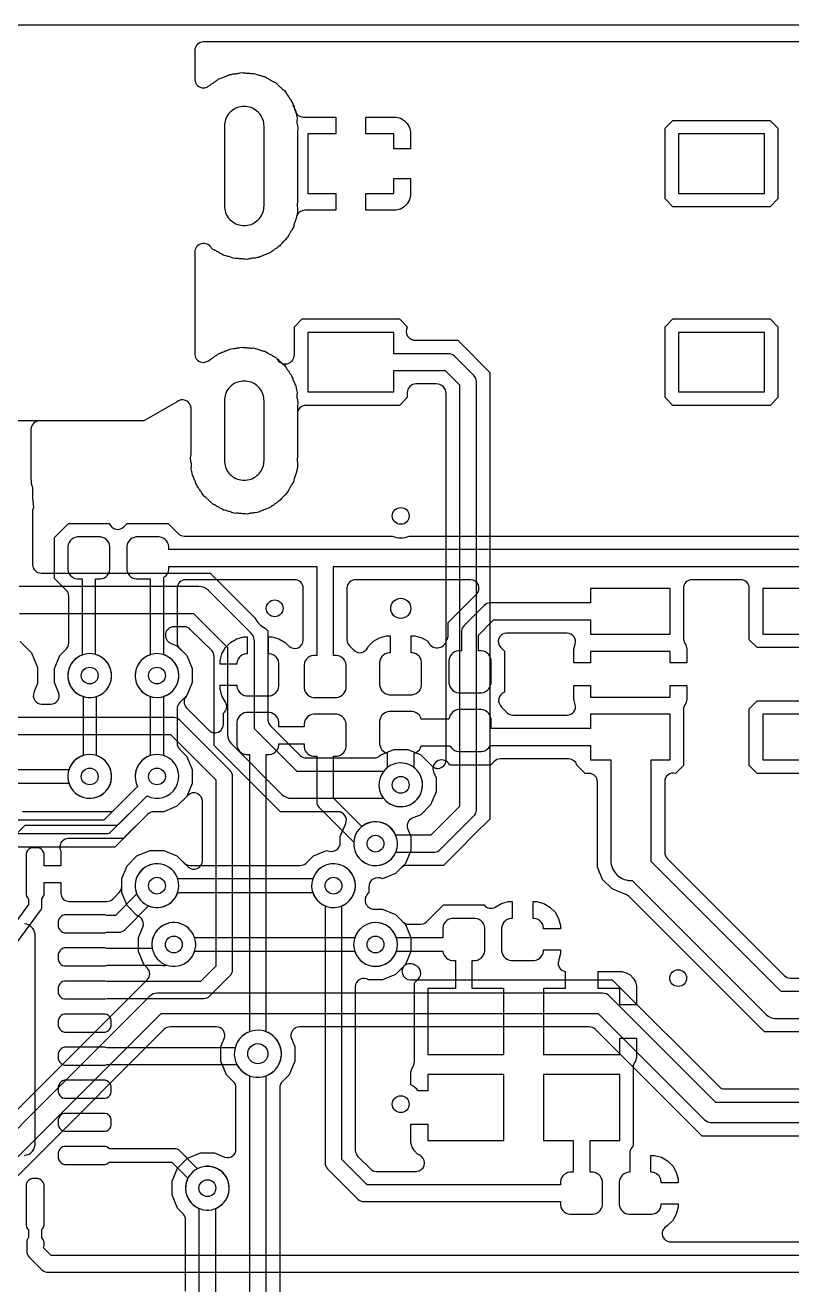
# Model space of a CAD drawing. Header units: millimetres. Extents: x -12.6 to 79.4, y -27 to 65.1.
# Drawn here: x 35.93 to 47.51, y 46.04 to 65.07 of the extents above; entities that cross this region are included whole.
import ezdxf

# ---------------------------------------------------------------- set-up
doc = ezdxf.new("R2010")
doc.units = ezdxf.units.MM

msp = doc.modelspace()

# ---------------------------------------------------------------- linework, layer by layer
at = {"layer": '16_copper'}
for points in [[(48.971, 64.821), (38.621, 64.821, 0.414214), (38.494, 64.694), (38.494, 64.254, 0.423846), (38.625, 64.128), (38.632, 64.128, 0.101797), (38.689, 64.147), (38.725, 64.17), (38.747, 64.187, 0.093758), (38.793, 64.219), (38.797, 64.221, 0.037097), (38.818, 64.232), (38.824, 64.238, 0.045899), (38.849, 64.259), (38.877, 64.269), (38.902, 64.281, 0.093777), (38.954, 64.301), (38.958, 64.303, 0.037109), (38.981, 64.309), (38.988, 64.313, 0.045873), (39.017, 64.328), (39.046, 64.332), (39.074, 64.338, 0.093759), (39.129, 64.346), (39.134, 64.346, 0.037092), (39.157, 64.348), (39.165, 64.35, 0.045862), (39.197, 64.358), (39.226, 64.355), (39.254, 64.355, 0.093741), (39.309, 64.351), (39.314, 64.35, 0.037088), (39.337, 64.346), (39.345, 64.346, 0.045898), (39.378, 64.347), (39.406, 64.338), (39.433, 64.332, 0.09374), (39.486, 64.315), (39.491, 64.313, 0.037083), (39.512, 64.304), (39.52, 64.303, 0.045892), (39.553, 64.297), (39.578, 64.281), (39.603, 64.269, 0.093735), (39.651, 64.241), (39.655, 64.238, 0.037084), (39.674, 64.225), (39.682, 64.222, 0.045877), (39.712, 64.208), (39.733, 64.188), (39.755, 64.17, 0.093758), (39.795, 64.132), (39.799, 64.128, 0.037088), (39.814, 64.111), (39.821, 64.106, 0.045904), (39.847, 64.087), (39.863, 64.062), (39.88, 64.04, 0.093763), (39.912, 63.994), (39.914, 63.99, 0.037097), (39.925, 63.969), (39.931, 63.963, 0.045911), (39.952, 63.938), (39.962, 63.91), (39.974, 63.885, 0.09377), (39.994, 63.833), (39.996, 63.829, 0.037109), (40.002, 63.806), (40.006, 63.799, 0.045873), (40.021, 63.77), (40.025, 63.741), (40.031, 63.713, 0.067958), (40.041, 63.674), (40.042, 63.662, 0.168048), (40.044, 63.568), (40.051, 63.504, 0.092232), (40.043, 63.458), (40.043, 62.436, 0.056554), (40.048, 62.404), (40.048, 62.401, 0.159101), (40.043, 62.312), (40.043, 62.241, 0.048954), (40.041, 62.209), (40.031, 62.181), (40.025, 62.154, 0.093756), (40.008, 62.101), (40.006, 62.096, 0.037114), (39.997, 62.075), (39.996, 62.067, 0.045899), (39.99, 62.034), (39.974, 62.009), (39.962, 61.984, 0.093735), (39.934, 61.936), (39.931, 61.932, 0.037084), (39.918, 61.913), (39.915, 61.905, 0.045877), (39.901, 61.875), (39.881, 61.854), (39.863, 61.832, 0.093758), (39.825, 61.792), (39.821, 61.788, 0.037088), (39.804, 61.773), (39.799, 61.766, 0.045904), (39.78, 61.74), (39.755, 61.724), (39.733, 61.707, 0.093763), (39.687, 61.675), (39.683, 61.673, 0.037097), (39.662, 61.662), (39.656, 61.656, 0.045899), (39.631, 61.635), (39.603, 61.625), (39.578, 61.613, 0.093777), (39.526, 61.593), (39.522, 61.591, 0.037109), (39.499, 61.585), (39.492, 61.581, 0.045873), (39.463, 61.566), (39.434, 61.562), (39.406, 61.556, 0.093759), (39.351, 61.548), (39.346, 61.548, 0.037092), (39.323, 61.546), (39.315, 61.544, 0.045862), (39.283, 61.536), (39.254, 61.539), (39.226, 61.539, 0.093743), (39.171, 61.543), (39.166, 61.544, 0.037088), (39.143, 61.548), (39.135, 61.548, 0.045898), (39.102, 61.547), (39.074, 61.556), (39.047, 61.562, 0.093728), (38.994, 61.579), (38.989, 61.581, 0.037085), (38.968, 61.59), (38.96, 61.591, 0.045882), (38.927, 61.597), (38.902, 61.613), (38.877, 61.625, 0.093735), (38.829, 61.653), (38.825, 61.656, 0.037084), (38.806, 61.669), (38.798, 61.672, 0.045877), (38.768, 61.686), (38.747, 61.706, 0.782146), (38.494, 61.64), (38.494, 60.104, 0.423846), (38.625, 59.978), (38.632, 59.978, 0.101797), (38.689, 59.997), (38.725, 60.02), (38.747, 60.037, 0.093758), (38.793, 60.069), (38.797, 60.071, 0.037097), (38.818, 60.082), (38.824, 60.088, 0.045899), (38.849, 60.109), (38.877, 60.119), (38.902, 60.131, 0.093777), (38.954, 60.151), (38.958, 60.153, 0.037109), (38.981, 60.159), (38.988, 60.163, 0.045873), (39.017, 60.178), (39.046, 60.182), (39.074, 60.188, 0.093759), (39.129, 60.196), (39.134, 60.196, 0.037092), (39.157, 60.198), (39.165, 60.2, 0.045862), (39.197, 60.208), (39.226, 60.205), (39.254, 60.205, 0.093741), (39.309, 60.201), (39.314, 60.2, 0.037088), (39.337, 60.196), (39.345, 60.196, 0.045898), (39.378, 60.197), (39.406, 60.188), (39.433, 60.182, 0.09374), (39.486, 60.165), (39.491, 60.163, 0.037083), (39.512, 60.154), (39.52, 60.153, 0.045892), (39.553, 60.147), (39.578, 60.131), (39.603, 60.119, 0.093735), (39.651, 60.091), (39.655, 60.088, 0.037084), (39.674, 60.075), (39.682, 60.072, 0.045877), (39.712, 60.058), (39.733, 60.038), (39.755, 60.02, 0.093758), (39.795, 59.982), (39.799, 59.978, 0.037088), (39.814, 59.961), (39.821, 59.956, 0.045903), (39.847, 59.937), (39.863, 59.912), (39.88, 59.89, 0.093757), (39.912, 59.844), (39.914, 59.84, 0.037097), (39.925, 59.819), (39.931, 59.813, 0.045911), (39.952, 59.788), (39.962, 59.76), (39.974, 59.735, 0.09377), (39.994, 59.683), (39.996, 59.679, 0.037109), (40.002, 59.656), (40.006, 59.649, 0.045873), (40.021, 59.62), (40.025, 59.591), (40.031, 59.563, 0.067958), (40.041, 59.524), (40.042, 59.512, 0.167994), (40.044, 59.418), (40.051, 59.354, 0.092219), (40.043, 59.308), (40.043, 58.586, 0.056554), (40.048, 58.554), (40.048, 58.551, 0.159101), (40.043, 58.462), (40.043, 58.391, 0.048975), (40.041, 58.359), (40.031, 58.331), (40.025, 58.304, 0.093728), (40.008, 58.251), (40.007, 58.249, 0.041995), (39.997, 58.225), (39.996, 58.217, 0.045882), (39.99, 58.184), (39.974, 58.159), (39.962, 58.134, 0.093735), (39.934, 58.086), (39.931, 58.082, 0.037084), (39.918, 58.063), (39.915, 58.055, 0.045877), (39.901, 58.025), (39.881, 58.004), (39.863, 57.982, 0.093758), (39.825, 57.942), (39.821, 57.938, 0.037088), (39.804, 57.923), (39.799, 57.916, 0.045904), (39.78, 57.89), (39.755, 57.874), (39.733, 57.857, 0.093763), (39.687, 57.825), (39.683, 57.823, 0.037097), (39.662, 57.812), (39.656, 57.806, 0.045899), (39.631, 57.785), (39.603, 57.775), (39.578, 57.763, 0.093777), (39.526, 57.743), (39.522, 57.741, 0.037109), (39.499, 57.735), (39.492, 57.731, 0.045873), (39.463, 57.716), (39.434, 57.712), (39.406, 57.706, 0.093759), (39.351, 57.698), (39.346, 57.698, 0.037092), (39.323, 57.696), (39.315, 57.694, 0.045862), (39.283, 57.686), (39.254, 57.689), (39.226, 57.689, 0.093743), (39.171, 57.693), (39.166, 57.694, 0.037088), (39.143, 57.698), (39.135, 57.698, 0.045898), (39.102, 57.697), (39.074, 57.706), (39.047, 57.712, 0.093728), (38.994, 57.729), (38.989, 57.731, 0.037085), (38.968, 57.74), (38.96, 57.741, 0.045882), (38.927, 57.747), (38.902, 57.763), (38.877, 57.775, 0.093735), (38.829, 57.803), (38.825, 57.806, 0.037084), (38.806, 57.819), (38.798, 57.822, 0.045877), (38.768, 57.836), (38.747, 57.856), (38.725, 57.874, 0.093758), (38.685, 57.912), (38.681, 57.916, 0.037088), (38.666, 57.933), (38.659, 57.938, 0.045904), (38.633, 57.957), (38.617, 57.982), (38.6, 58.004, 0.093763), (38.568, 58.05), (38.566, 58.054, 0.037097), (38.555, 58.075), (38.549, 58.081, 0.045899), (38.528, 58.106), (38.518, 58.134), (38.506, 58.159, 0.093777), (38.486, 58.211), (38.484, 58.215, 0.048573), (38.475, 58.244), (38.473, 58.247, 0.042827), (38.459, 58.274), (38.455, 58.303), (38.449, 58.331, 0.067958), (38.439, 58.37), (38.438, 58.382, 0.168009), (38.436, 58.476), (38.429, 58.54, 0.092232), (38.437, 58.586), (38.437, 59.292, 0.623285), (38.218, 59.379), (37.722, 59.093), (30.858, 59.093)], [(35.855, 55.762), (36.026, 55.59), (36.119, 55.366), (36.119, 55.124), (36.063, 54.989, 0.534518), (36.18, 54.813), (36.318, 54.813, 0.534518), (36.435, 54.989), (36.373, 55.139), (36.373, 55.351), (36.454, 55.547), (36.552, 55.645, 0.198912), (36.589, 55.734), (36.589, 56.446, 0.198912), (36.552, 56.536), (36.373, 56.714), (36.373, 57.332), (36.585, 57.544), (37.202, 57.544, 0.5608), (37.428, 57.498), (37.474, 57.544), (38.091, 57.544), (38.244, 57.39, 0.198912), (38.334, 57.353), (41.478, 57.353, 0.199989), (41.732, 57.353), (50.759, 57.353)], [(50.622, 57.15), (38.1, 57.15), (38.1, 57.197), (38.094, 57.228), (38.082, 57.257), (38.065, 57.283), (38.042, 57.305), (38.016, 57.322), (37.988, 57.334), (37.957, 57.341), (37.608, 57.341), (37.577, 57.334), (37.549, 57.322), (37.523, 57.305), (37.5, 57.283), (37.483, 57.257), (37.471, 57.228), (37.465, 57.197), (37.465, 56.849), (37.471, 56.818), (37.483, 56.789), (37.5, 56.763), (37.523, 56.741), (37.549, 56.724), (37.577, 56.712), (37.608, 56.706), (37.821, 56.706), (37.821, 55.56, 0.943616), (37.987, 54.92), (38.029, 54.932, 0.722243), (38.024, 55.56), (38.024, 56.728), (38.042, 56.741), (38.065, 56.763), (38.082, 56.789), (38.094, 56.818), (38.1, 56.849), (38.1, 56.896), (40.335, 56.896), (40.335, 55.55), (40.288, 55.55), (40.257, 55.544), (40.228, 55.532), (40.202, 55.514), (40.18, 55.492), (40.163, 55.466), (40.151, 55.437), (40.145, 55.407), (40.145, 55.058), (40.151, 55.027), (40.163, 54.998), (40.18, 54.972), (40.202, 54.95), (40.228, 54.933), (40.257, 54.921), (40.288, 54.915), (40.637, 54.915), (40.667, 54.921), (40.696, 54.933), (40.722, 54.95), (40.744, 54.972), (40.762, 54.998), (40.774, 55.027), (40.78, 55.058), (40.78, 55.407), (40.774, 55.437), (40.762, 55.466), (40.744, 55.492), (40.722, 55.514), (40.696, 55.532), (40.667, 55.544), (40.637, 55.55), (40.589, 55.55), (40.589, 56.896), (50.57, 56.896)], [(48.38, 55.667), (46.99, 55.667), (46.871, 55.786), (46.871, 56.566, 0.414214), (46.744, 56.693), (46.004, 56.693, 0.414214), (45.877, 56.566), (45.877, 55.801, 0.033478), (45.879, 55.784), (45.88, 55.773, 0.124039), (45.911, 55.709), (45.928, 55.644), (45.928, 55.438), (45.674, 55.438), (45.674, 55.611), (44.474, 55.611), (44.474, 55.438), (44.22, 55.438), (44.22, 55.644), (44.24, 55.72, 0.508418), (44.119, 55.885), (43.205, 55.885, 0.668185), (43.116, 55.669), (43.173, 55.612), (43.173, 54.994, 0.5608), (43.127, 54.769), (43.197, 54.698, 0.234805), (43.3, 54.646), (44.119, 54.646, 0.496848), (44.241, 54.808), (44.22, 54.887), (44.22, 55.093), (44.474, 55.093), (44.474, 54.921), (45.674, 54.921), (45.674, 55.093), (45.928, 55.093), (45.928, 54.887), (45.911, 54.823, 0.196852), (45.877, 54.731), (45.877, 53.886), (45.758, 53.767, 0.502164), (45.593, 53.64), (45.593, 52.57, 0.198912), (45.63, 52.481), (47.4, 50.711, 0.198912), (47.49, 50.673), (61.101, 50.673, 0.698888)], [(48.358, 53.767), (46.99, 53.767), (46.871, 53.886), (46.871, 54.745), (46.99, 54.864), (48.408, 54.864, 0.49315)], [(63.098, 50.47), (47.353, 50.47), (45.389, 52.435), (45.39, 52.451), (45.39, 53.971), (45.674, 53.971), (45.674, 54.661), (44.474, 54.661), (44.474, 54.443), (42.969, 54.443), (42.969, 54.588), (42.963, 54.619), (42.951, 54.648), (42.934, 54.674), (42.912, 54.696), (42.886, 54.713), (42.857, 54.725), (42.826, 54.731), (42.478, 54.731), (42.447, 54.725), (42.418, 54.713), (42.392, 54.696), (42.37, 54.674), (42.352, 54.648), (42.341, 54.619), (42.334, 54.588), (42.334, 54.588), (41.915, 54.588), (41.915, 54.59), (41.903, 54.619), (41.886, 54.645), (41.863, 54.667), (41.837, 54.684), (41.809, 54.696), (41.778, 54.702), (41.429, 54.702), (41.398, 54.696), (41.37, 54.684), (41.344, 54.667), (41.321, 54.645), (41.304, 54.619), (41.292, 54.59), (41.286, 54.559), (41.286, 54.21), (41.292, 54.18), (41.304, 54.151), (41.321, 54.125), (41.344, 54.103), (41.37, 54.085), (41.398, 54.073), (41.4, 54.073), (41.4, 53.853, 0.960621), (41.789, 53.319), (41.823, 53.345, 0.472411), (41.807, 53.856), (41.807, 54.073), (41.809, 54.073), (41.837, 54.085), (41.863, 54.103), (41.886, 54.125), (41.903, 54.151), (41.915, 54.18), (41.915, 54.182), (42.352, 54.182), (42.352, 54.18), (42.37, 54.154), (42.392, 54.132), (42.418, 54.114), (42.447, 54.102), (42.478, 54.096), (42.826, 54.096), (42.857, 54.102), (42.886, 54.114), (42.912, 54.132), (42.934, 54.154), (42.951, 54.18), (42.955, 54.189), (44.474, 54.189), (44.474, 53.971), (44.78, 53.971), (44.78, 52.451, 0.430003), (45.101, 52.147), (47.125, 50.123, 0.198912), (47.269, 50.064), (63.098, 50.064)], [(30.048, 54.356), (38.124, 54.356), (38.811, 53.668), (38.811, 50.853), (38.579, 50.62), (37.166, 50.62), (37.165, 50.621), (37.137, 50.628), (36.525, 50.628), (36.497, 50.621), (36.473, 50.606), (36.453, 50.586), (36.438, 50.562), (36.431, 50.534), (36.431, 50.452), (36.438, 50.424), (36.453, 50.4), (36.473, 50.38), (36.497, 50.365), (36.525, 50.358), (37.137, 50.358), (37.165, 50.365), (37.166, 50.366), (38.631, 50.366, 0.198912), (38.721, 50.403), (39.028, 50.71, 0.198912), (39.065, 50.8), (39.065, 53.721, 0.198912), (39.028, 53.811), (38.266, 54.573, 0.198912), (38.176, 54.61), (29.061, 54.61)], [(35.551, 53.619), (36.592, 53.619, 0.943616), (37.231, 53.786), (37.22, 53.827, 0.722243), (36.592, 53.823), (35.509, 53.823, 0.198912)], [(35.683, 52.735), (35.932, 52.984), (37.287, 52.984, 0.198912), (37.359, 53.014), (37.772, 53.427, 0.94362), (38.106, 53.996), (38.069, 54.018, 0.722243), (37.628, 53.57), (37.245, 53.188), (35.89, 53.188, 0.198912)], [(53.446, 49.861), (47.101, 49.861), (45.055, 51.906, 0.140385), (44.992, 51.94), (44.797, 52.02), (44.654, 52.163), (44.577, 52.35), (44.577, 53.64, 0.414214), (44.45, 53.767), (44.39, 53.767), (44.266, 53.891, 0.339259), (44.144, 53.985), (43.105, 53.985, 0.198912), (43.016, 53.948), (42.961, 53.893), (42.343, 53.893, 0.986745), (42.102, 53.789), (42.139, 53.7), (42.139, 53.488), (42.057, 53.292), (41.907, 53.142), (41.78, 53.089, 0.414223), (41.711, 52.923), (41.758, 52.811), (41.758, 52.599), (41.676, 52.403), (41.526, 52.253), (41.33, 52.172, 0.5916), (41.123, 52.045), (41.123, 51.964, 0.731247), (41.209, 51.714), (41.33, 51.714), (41.526, 51.633), (41.637, 51.523, 0.198912), (41.726, 51.486), (41.91, 51.486, 0.249311), (42.017, 51.546), (42.249, 51.778), (42.866, 51.778, 0.379162), (43.032, 51.745), (43.129, 51.801), (43.234, 51.829), (43.288, 51.829), (43.288, 51.575), (43.272, 51.575), (43.242, 51.569), (43.213, 51.557), (43.187, 51.539), (43.165, 51.517), (43.147, 51.491), (43.135, 51.462), (43.129, 51.432), (43.129, 51.083), (43.135, 51.052), (43.147, 51.023), (43.165, 50.997), (43.187, 50.975), (43.213, 50.958), (43.242, 50.946), (43.272, 50.94), (43.621, 50.94), (43.652, 50.946), (43.681, 50.958), (43.707, 50.975), (43.729, 50.997), (43.746, 51.023), (43.758, 51.052), (43.764, 51.083), (43.764, 51.098), (44.018, 51.098), (44.018, 51.044), (43.988, 50.931, 0.441295), (44.089, 50.774), (44.089, 50.517), (43.764, 50.517), (43.764, 49.517), (44.914, 49.517), (44.914, 49.767), (45.168, 49.767), (45.168, 49.484), (45.151, 49.419, 0.19686), (45.117, 49.327), (45.117, 48.133), (45.103, 48.119, 0.198921), (45.066, 48.029), (45.066, 47.739), (45.05, 47.739), (45.02, 47.733), (44.991, 47.721), (44.965, 47.704), (44.943, 47.682), (44.925, 47.656), (44.913, 47.627), (44.907, 47.596), (44.907, 47.247), (44.913, 47.217), (44.925, 47.188), (44.943, 47.162), (44.965, 47.14), (44.991, 47.122), (45.02, 47.11), (45.05, 47.104), (45.399, 47.104), (45.43, 47.11), (45.459, 47.122), (45.485, 47.14), (45.507, 47.162), (45.524, 47.188), (45.536, 47.217), (45.542, 47.247), (45.542, 47.263), (45.796, 47.263), (45.796, 47.209), (45.768, 47.104), (45.714, 47.01), (45.637, 46.933, 0.176452), (45.567, 46.864), (45.564, 46.859, 0.475565), (45.66, 46.687), (45.674, 46.686), (45.682, 46.685), (53.64, 46.685)], [(35.65, 50.993), (36.163, 51.693, 0.159534), (36.183, 51.753), (36.183, 51.873), (36.194, 51.885), (36.209, 51.909), (36.216, 51.937), (36.216, 52.116), (36.47, 52.116), (36.47, 51.958, 0.414214), (36.597, 51.831), (37.164, 51.831, 0.198912), (37.254, 51.868), (37.352, 51.966, 0.198912), (37.389, 52.056), (37.389, 52.176), (37.47, 52.372), (37.62, 52.522), (37.816, 52.603), (38.028, 52.603), (38.224, 52.522), (38.391, 52.355, 0.668179), (38.608, 52.445), (38.608, 53.346, 0.668179), (38.391, 53.436), (38.224, 53.269), (38.028, 53.188), (37.872, 53.188, 0.198912), (37.783, 53.15), (37.413, 52.781), (36.582, 52.781, 0.41254), (36.455, 52.655), (36.455, 52.653, 0.124567), (36.47, 52.583), (36.47, 52.37), (36.216, 52.37), (36.216, 52.549), (36.209, 52.577), (36.194, 52.601), (36.174, 52.621), (36.15, 52.636), (36.122, 52.643), (36.04, 52.643), (36.012, 52.636), (35.988, 52.621), (35.968, 52.601), (35.953, 52.577), (35.946, 52.549), (35.946, 51.937), (35.953, 51.909), (35.968, 51.885), (35.979, 51.873), (35.979, 51.786), (35.486, 51.114, 0.514391)], [(66.497, 46.482), (36.324, 46.482), (36.208, 46.598, 0.301144), (36.183, 46.748), (36.183, 46.873), (36.194, 46.885), (36.209, 46.909), (36.216, 46.937), (36.216, 47.549), (36.209, 47.577), (36.194, 47.601), (36.174, 47.621), (36.15, 47.636), (36.122, 47.643), (36.04, 47.643), (36.012, 47.636), (35.988, 47.621), (35.968, 47.601), (35.953, 47.577), (35.946, 47.549), (35.946, 46.937), (35.953, 46.909), (35.968, 46.885), (35.979, 46.873), (35.979, 46.747), (35.968, 46.731, 0.120111), (35.954, 46.672), (35.954, 46.545, 0.198912), (35.991, 46.455), (36.181, 46.265, 0.198912), (36.271, 46.228), (66.481, 46.228)]]:
    msp.add_lwpolyline(points, format="xyb", dxfattribs=at)
for points in [[(36.971, 54.92, 0.789275), (36.995, 55.563), (36.995, 56.706), (37.068, 56.706), (37.099, 56.712), (37.127, 56.724), (37.153, 56.741), (37.176, 56.763), (37.193, 56.789), (37.205, 56.818), (37.211, 56.849), (37.211, 57.197), (37.205, 57.228), (37.193, 57.257), (37.176, 57.283), (37.153, 57.305), (37.127, 57.322), (37.099, 57.334), (37.068, 57.341), (36.719, 57.341), (36.688, 57.334), (36.66, 57.322), (36.634, 57.305), (36.611, 57.283), (36.594, 57.257), (36.582, 57.228), (36.576, 57.197), (36.576, 56.849), (36.582, 56.818), (36.594, 56.789), (36.611, 56.763), (36.634, 56.741), (36.66, 56.724), (36.688, 56.712), (36.719, 56.706), (36.792, 56.706), (36.792, 55.555), (36.76, 55.542), (36.722, 55.52), (36.688, 55.494), (36.657, 55.463), (36.631, 55.429), (36.609, 55.391), (36.593, 55.351), (36.582, 55.31), (36.576, 55.267), (36.576, 55.223), (36.582, 55.18), (36.593, 55.139), (36.609, 55.099), (36.631, 55.061), (36.657, 55.027), (36.688, 54.996), (36.722, 54.97), (36.76, 54.948), (36.8, 54.932), (36.842, 54.92), (36.885, 54.915), (36.928, 54.915)], [(38.804, 54.381, 0.401786), (38.925, 54.507), (38.925, 54.677, 0.379143), (38.958, 54.843), (38.903, 54.94), (38.875, 55.045), (38.875, 55.099), (39.129, 55.099), (39.129, 55.083), (39.135, 55.053), (39.147, 55.024), (39.164, 54.998), (39.186, 54.976), (39.212, 54.958), (39.241, 54.946), (39.272, 54.94), (39.621, 54.94), (39.651, 54.946), (39.68, 54.958), (39.706, 54.976), (39.728, 54.998), (39.746, 55.024), (39.758, 55.053), (39.764, 55.083), (39.764, 55.432), (39.758, 55.463), (39.746, 55.492), (39.728, 55.518), (39.706, 55.54), (39.68, 55.557), (39.651, 55.569), (39.621, 55.575), (39.605, 55.575), (39.605, 55.829), (39.659, 55.829), (39.764, 55.801), (39.858, 55.747), (39.913, 55.692, 0.668185), (40.132, 55.784), (40.132, 56.566, 0.414214), (40.005, 56.693), (38.354, 56.693, 0.414214), (38.227, 56.566), (38.227, 55.747, 0.198912), (38.264, 55.657), (38.374, 55.547), (38.456, 55.351), (38.456, 55.139), (38.374, 54.943, 0.433037), (38.369, 54.758), (38.709, 54.417), (38.713, 54.414), (38.716, 54.411), (38.717, 54.411), (38.718, 54.409), (38.725, 54.405), (38.731, 54.4), (38.737, 54.397), (38.742, 54.394), (38.749, 54.391), (38.756, 54.388), (38.762, 54.386), (38.768, 54.384), (38.776, 54.383), (38.783, 54.381), (38.79, 54.381), (38.796, 54.38)], [(41.809, 54.962), (41.837, 54.974), (41.863, 54.992), (41.886, 55.014), (41.903, 55.04), (41.915, 55.069), (41.921, 55.099), (41.921, 55.448), (41.915, 55.479), (41.903, 55.508), (41.886, 55.534), (41.863, 55.556), (41.837, 55.573), (41.809, 55.585), (41.778, 55.591), (41.762, 55.591), (41.762, 55.845), (41.817, 55.845), (41.922, 55.817), (42.016, 55.763, 0.765889), (42.297, 55.78), (42.302, 55.787, 0.141792), (42.322, 55.855), (42.322, 56.047), (42.552, 56.278), (42.75, 56.476, 0.668179), (42.66, 56.693), (40.919, 56.693, 0.414214), (40.792, 56.566), (40.792, 55.784, 0.198908), (40.83, 55.694), (40.896, 55.628, 0.380438), (41.064, 55.618), (41.074, 55.626, 0.124966), (41.114, 55.686), (41.191, 55.763), (41.285, 55.817), (41.39, 55.845), (41.445, 55.845), (41.445, 55.591), (41.429, 55.591), (41.398, 55.585), (41.37, 55.573), (41.344, 55.556), (41.321, 55.534), (41.304, 55.508), (41.292, 55.479), (41.286, 55.448), (41.286, 55.099), (41.292, 55.069), (41.304, 55.04), (41.321, 55.014), (41.344, 54.992), (41.37, 54.974), (41.398, 54.962), (41.429, 54.956), (41.778, 54.956)], [(42.857, 54.991), (42.886, 55.003), (42.912, 55.021), (42.934, 55.043), (42.951, 55.069), (42.963, 55.098), (42.969, 55.128), (42.969, 55.477), (42.963, 55.508), (42.951, 55.537), (42.934, 55.563), (42.912, 55.585), (42.886, 55.602), (42.857, 55.614), (42.826, 55.62), (42.779, 55.62), (42.779, 55.858), (43.009, 56.089), (44.474, 56.089), (44.474, 55.871), (45.674, 55.871), (45.674, 56.561), (44.474, 56.561), (44.474, 56.343), (42.957, 56.343, 0.198912), (42.867, 56.305), (42.562, 56.001, 0.198912), (42.525, 55.911), (42.525, 55.62), (42.478, 55.62), (42.447, 55.614), (42.418, 55.602), (42.392, 55.585), (42.37, 55.563), (42.352, 55.537), (42.341, 55.508), (42.334, 55.477), (42.334, 55.128), (42.341, 55.098), (42.352, 55.069), (42.37, 55.043), (42.392, 55.021), (42.418, 55.003), (42.447, 54.991), (42.478, 54.985), (42.826, 54.985)], [(39.516, 49.18, 0.752417), (39.573, 49.862), (39.573, 54.051), (39.621, 54.051), (39.651, 54.057), (39.68, 54.069), (39.706, 54.087), (39.728, 54.109), (39.746, 54.135), (39.758, 54.164), (39.764, 54.194), (39.764, 54.216), (40.145, 54.216), (40.145, 54.169), (40.151, 54.138), (40.163, 54.109), (40.18, 54.083), (40.202, 54.061), (40.228, 54.044), (40.257, 54.032), (40.288, 54.026), (40.335, 54.026), (40.335, 53.34, 0.198912), (40.372, 53.25), (40.894, 52.728, 0.939067), (41.549, 52.64), (41.554, 52.683, 0.651165), (41.018, 52.963), (40.589, 53.393), (40.589, 54.026), (40.637, 54.026), (40.667, 54.032), (40.696, 54.044), (40.722, 54.061), (40.744, 54.083), (40.762, 54.109), (40.774, 54.138), (40.78, 54.169), (40.78, 54.518), (40.774, 54.548), (40.762, 54.577), (40.744, 54.603), (40.722, 54.625), (40.696, 54.643), (40.667, 54.655), (40.637, 54.661), (40.288, 54.661), (40.257, 54.655), (40.228, 54.643), (40.202, 54.625), (40.18, 54.603), (40.163, 54.577), (40.151, 54.548), (40.145, 54.518), (40.145, 54.47), (39.764, 54.47), (39.764, 54.543), (39.758, 54.574), (39.746, 54.603), (39.728, 54.629), (39.706, 54.651), (39.68, 54.668), (39.651, 54.68), (39.621, 54.686), (39.272, 54.686), (39.241, 54.68), (39.212, 54.668), (39.186, 54.651), (39.164, 54.629), (39.147, 54.603), (39.135, 54.574), (39.129, 54.543), (39.129, 54.194), (39.135, 54.164), (39.147, 54.135), (39.164, 54.109), (39.186, 54.087), (39.212, 54.069), (39.241, 54.057), (39.272, 54.051), (39.319, 54.051), (39.319, 49.862, 0.242032), (39.102, 49.62), (37.166, 49.62), (37.165, 49.621), (37.137, 49.628), (36.525, 49.628), (36.497, 49.621), (36.473, 49.606), (36.453, 49.586), (36.438, 49.562), (36.431, 49.534), (36.431, 49.452), (36.438, 49.424), (36.453, 49.4), (36.473, 49.38), (36.497, 49.365), (36.525, 49.358), (37.137, 49.358), (37.165, 49.365), (37.166, 49.366), (39.13, 49.366), (39.15, 49.332), (39.178, 49.295), (39.211, 49.262), (39.248, 49.234), (39.289, 49.21), (39.332, 49.193), (39.377, 49.18), (39.423, 49.174), (39.47, 49.174)], [(37.165, 51.365), (37.166, 51.366), (37.345, 51.366, 0.198912), (37.435, 51.403), (37.796, 51.765, 0.966787), (38.069, 52.367), (38.029, 52.383, 0.644022), (37.617, 51.944), (37.293, 51.62), (37.166, 51.62), (37.165, 51.621), (37.137, 51.628), (36.525, 51.628), (36.497, 51.621), (36.473, 51.606), (36.453, 51.586), (36.438, 51.562), (36.431, 51.534), (36.431, 51.452), (36.438, 51.424), (36.453, 51.4), (36.473, 51.38), (36.497, 51.365), (36.525, 51.358), (37.137, 51.358)], [(44.541, 47.11), (44.57, 47.122), (44.596, 47.14), (44.618, 47.162), (44.635, 47.188), (44.647, 47.217), (44.653, 47.247), (44.653, 47.596), (44.647, 47.627), (44.635, 47.656), (44.618, 47.682), (44.596, 47.704), (44.57, 47.721), (44.541, 47.733), (44.51, 47.739), (44.466, 47.739), (44.466, 48.217), (44.914, 48.217), (44.914, 49.217), (43.764, 49.217), (43.764, 48.217), (44.212, 48.217), (44.212, 47.739), (44.161, 47.739), (44.131, 47.733), (44.102, 47.721), (44.076, 47.704), (44.054, 47.682), (44.036, 47.656), (44.024, 47.627), (44.018, 47.596), (44.018, 47.549), (41.099, 47.549), (40.716, 47.932), (40.716, 51.765, 0.966785), (40.483, 52.383), (40.443, 52.367, 0.644026), (40.462, 51.765), (40.462, 47.879, 0.198912), (40.499, 47.789), (40.957, 47.332, 0.198912), (41.046, 47.295), (44.018, 47.295), (44.018, 47.247), (44.024, 47.217), (44.036, 47.188), (44.054, 47.162), (44.076, 47.14), (44.102, 47.122), (44.131, 47.11), (44.161, 47.104), (44.51, 47.104)], [(38.241, 50.856, 1), (38.112, 51.506), (38.07, 51.494, 0.373288), (37.851, 51.12), (37.166, 51.12), (37.165, 51.121), (37.137, 51.128), (36.525, 51.128), (36.497, 51.121), (36.473, 51.106), (36.453, 51.086), (36.438, 51.062), (36.431, 51.034), (36.431, 50.952), (36.438, 50.924), (36.453, 50.9), (36.473, 50.88), (36.497, 50.865), (36.525, 50.858), (37.137, 50.858), (37.165, 50.865), (37.166, 50.866), (37.988, 50.866, 0.145327), (38.07, 50.868), (38.112, 50.856), (38.155, 50.851), (38.198, 50.851)], [(43.164, 50.517), (42.685, 50.517), (42.685, 50.94), (42.732, 50.94), (42.763, 50.946), (42.792, 50.958), (42.818, 50.975), (42.84, 50.997), (42.857, 51.023), (42.869, 51.052), (42.875, 51.083), (42.875, 51.432), (42.869, 51.462), (42.857, 51.491), (42.84, 51.517), (42.818, 51.539), (42.792, 51.557), (42.763, 51.569), (42.732, 51.575), (42.383, 51.575), (42.353, 51.569), (42.324, 51.557), (42.298, 51.539), (42.276, 51.517), (42.258, 51.491), (42.246, 51.462), (42.24, 51.432), (42.24, 51.283), (41.539, 51.283, 0.943616), (40.9, 51.116), (40.911, 51.075, 0.722243), (41.539, 51.079), (42.241, 51.079), (42.246, 51.052), (42.258, 51.023), (42.276, 50.997), (42.298, 50.975), (42.324, 50.958), (42.353, 50.946), (42.383, 50.94), (42.431, 50.94), (42.431, 50.517), (42.014, 50.517), (42.014, 49.517), (43.164, 49.517)], [(41.847, 47.753, 0.673283), (41.92, 47.976), (41.908, 47.984, 0.101507), (41.858, 48.014), (41.811, 48.061), (41.778, 48.119), (41.76, 48.184), (41.76, 48.467), (42.014, 48.467), (42.014, 48.217), (43.164, 48.217), (43.164, 49.217), (42.014, 49.217), (42.014, 48.967), (41.869, 48.967, 0.109162), (41.76, 49.06), (41.76, 49.251), (41.778, 49.315, 0.196852), (41.811, 49.407), (41.811, 50.601), (41.869, 50.659, 0.545519), (41.824, 50.868), (41.817, 50.87, 0.374394), (41.637, 50.839), (41.526, 50.729), (41.33, 50.648), (41.118, 50.648, 0.598719), (40.919, 50.54), (40.919, 48.068, 0.198912), (40.957, 47.979), (41.146, 47.789, 0.198912), (41.236, 47.752), (41.838, 47.752)], [(38.749, 47.173, 1), (38.62, 47.823), (38.578, 47.811, 0.036468), (38.534, 47.792), (38.261, 48.065, 0.198912), (38.189, 48.095), (37.201, 48.095), (37.189, 48.106), (37.165, 48.121), (37.137, 48.128), (36.525, 48.128), (36.497, 48.121), (36.473, 48.106), (36.453, 48.086), (36.438, 48.062), (36.431, 48.034), (36.431, 47.952), (36.438, 47.924), (36.453, 47.9), (36.473, 47.88), (36.497, 47.865), (36.525, 47.858), (37.137, 47.858), (37.165, 47.865), (37.189, 47.88), (37.201, 47.891), (38.147, 47.891), (38.39, 47.649), (38.387, 47.644), (38.371, 47.604), (38.36, 47.563), (38.354, 47.52), (38.354, 47.476), (38.36, 47.433), (38.371, 47.392), (38.387, 47.352), (38.409, 47.314), (38.435, 47.28), (38.466, 47.249), (38.5, 47.223), (38.538, 47.201), (38.578, 47.185), (38.62, 47.173), (38.663, 47.168), (38.706, 47.168)]]:
    msp.add_lwpolyline(points, format="xyb", close=True, dxfattribs=at)
for points in [[(48.274, 56.561), (47.074, 56.561), (47.074, 55.871), (48.274, 55.871)], [(38.875, 55.416), (38.875, 55.471), (38.903, 55.576), (38.957, 55.67), (39.034, 55.747), (39.128, 55.801), (39.233, 55.829), (39.287, 55.829), (39.287, 55.575), (39.272, 55.575), (39.241, 55.569), (39.212, 55.557), (39.186, 55.54), (39.164, 55.518), (39.147, 55.492), (39.135, 55.463), (39.129, 55.432), (39.129, 55.416)], [(43.764, 51.416), (43.764, 51.432), (43.758, 51.462), (43.746, 51.491), (43.729, 51.517), (43.707, 51.539), (43.681, 51.557), (43.652, 51.569), (43.621, 51.575), (43.605, 51.575), (43.605, 51.829), (43.66, 51.829), (43.765, 51.801), (43.859, 51.746), (43.936, 51.669), (43.99, 51.575), (44.018, 51.47), (44.018, 51.416)], [(44.914, 50.267), (44.914, 50.517), (44.589, 50.517), (44.589, 50.771), (44.948, 50.771), (45.012, 50.754), (45.07, 50.72), (45.117, 50.673), (45.151, 50.615), (45.168, 50.551), (45.168, 50.267)], [(37.165, 49.865), (37.189, 49.88), (37.209, 49.9), (37.224, 49.924), (37.231, 49.952), (37.231, 50.034), (37.224, 50.062), (37.209, 50.086), (37.189, 50.106), (37.165, 50.121), (37.137, 50.128), (36.525, 50.128), (36.497, 50.121), (36.473, 50.106), (36.453, 50.086), (36.438, 50.062), (36.431, 50.034), (36.431, 49.952), (36.438, 49.924), (36.453, 49.9), (36.473, 49.88), (36.497, 49.865), (36.525, 49.858), (37.137, 49.858)], [(37.165, 48.865), (37.189, 48.88), (37.209, 48.9), (37.224, 48.924), (37.231, 48.952), (37.231, 49.034), (37.224, 49.062), (37.209, 49.086), (37.189, 49.106), (37.165, 49.121), (37.137, 49.128), (36.525, 49.128), (36.497, 49.121), (36.473, 49.106), (36.453, 49.086), (36.438, 49.062), (36.431, 49.034), (36.431, 48.952), (36.438, 48.924), (36.453, 48.9), (36.473, 48.88), (36.497, 48.865), (36.525, 48.858), (37.137, 48.858)], [(37.165, 48.365), (37.189, 48.38), (37.209, 48.4), (37.224, 48.424), (37.231, 48.452), (37.231, 48.534), (37.224, 48.562), (37.209, 48.586), (37.189, 48.606), (37.165, 48.621), (37.137, 48.628), (36.525, 48.628), (36.497, 48.621), (36.473, 48.606), (36.453, 48.586), (36.438, 48.562), (36.431, 48.534), (36.431, 48.452), (36.438, 48.424), (36.453, 48.4), (36.473, 48.38), (36.497, 48.365), (36.525, 48.358), (37.137, 48.358)], [(45.542, 47.581), (45.542, 47.596), (45.536, 47.627), (45.524, 47.656), (45.507, 47.682), (45.485, 47.704), (45.459, 47.721), (45.43, 47.733), (45.399, 47.739), (45.383, 47.739), (45.383, 47.993), (45.438, 47.993), (45.543, 47.965), (45.637, 47.911), (45.714, 47.834), (45.768, 47.74), (45.796, 47.635), (45.796, 47.581)]]:
    msp.add_lwpolyline(points, close=True, dxfattribs=at)
for points in [[(48.274, 54.661), (47.074, 54.661), (47.074, 53.971), (48.274, 53.971)], [(35.923, 47.993), (35.957, 48), (35.989, 48.013), (36.018, 48.032), (36.042, 48.056), (36.061, 48.085), (36.074, 48.117), (36.081, 48.151), (36.081, 51.335), (36.074, 51.369), (36.061, 51.401), (36.042, 51.43), (36.018, 51.454), (35.989, 51.473), (35.957, 51.486), (35.923, 51.493)]]:
    msp.add_lwpolyline(points, dxfattribs=at)
at = {"layer": '1_copper'}
for points in [[(48.971, 64.821), (38.621, 64.821, 0.414214), (38.494, 64.694), (38.494, 64.254, 0.423846), (38.625, 64.128), (38.632, 64.128, 0.101797), (38.689, 64.147), (38.725, 64.17), (38.747, 64.187, 0.093758), (38.793, 64.219), (38.797, 64.221, 0.037097), (38.818, 64.232), (38.824, 64.238, 0.045899), (38.849, 64.259), (38.877, 64.269), (38.902, 64.281, 0.093777), (38.954, 64.301), (38.958, 64.303, 0.037109), (38.981, 64.309), (38.988, 64.313, 0.045873), (39.017, 64.328), (39.046, 64.332), (39.074, 64.338, 0.093759), (39.129, 64.346), (39.134, 64.346, 0.037092), (39.157, 64.348), (39.165, 64.35, 0.045862), (39.197, 64.358), (39.226, 64.355), (39.254, 64.355, 0.093743), (39.309, 64.351), (39.314, 64.35, 0.037088), (39.337, 64.346), (39.345, 64.346, 0.045898), (39.378, 64.347), (39.406, 64.338), (39.433, 64.332, 0.093728), (39.486, 64.315), (39.491, 64.313, 0.037085), (39.512, 64.304), (39.52, 64.303, 0.045882), (39.553, 64.297), (39.578, 64.281), (39.603, 64.269, 0.093735), (39.651, 64.241), (39.655, 64.238, 0.037084), (39.674, 64.225), (39.682, 64.222, 0.045877), (39.712, 64.208), (39.733, 64.188), (39.755, 64.17, 0.093758), (39.795, 64.132), (39.799, 64.128, 0.037088), (39.814, 64.111), (39.821, 64.106, 0.045904), (39.847, 64.087), (39.863, 64.062), (39.88, 64.04, 0.093763), (39.912, 63.994), (39.914, 63.99, 0.037097), (39.925, 63.969), (39.931, 63.963, 0.045899), (39.952, 63.938), (39.962, 63.91), (39.974, 63.885, 0.040983), (39.99, 63.86), (39.994, 63.833, 0.02766), (39.999, 63.817), (40.002, 63.806, 0.424742), (40.161, 63.686), (40.626, 63.686), (40.626, 63.432), (40.201, 63.432), (40.201, 62.532), (40.626, 62.532), (40.626, 62.278), (40.155, 62.278, 0.299827), (40.035, 62.193), (40.031, 62.181), (40.025, 62.154, 0.093757), (40.008, 62.101), (40.006, 62.096, 0.037083), (39.997, 62.075), (39.996, 62.067, 0.045892), (39.99, 62.034), (39.974, 62.009), (39.962, 61.984, 0.093735), (39.934, 61.936), (39.931, 61.932, 0.037084), (39.918, 61.913), (39.915, 61.905, 0.045877), (39.901, 61.875), (39.881, 61.854), (39.863, 61.832, 0.093758), (39.825, 61.792), (39.821, 61.788, 0.037088), (39.804, 61.773), (39.799, 61.766, 0.045904), (39.78, 61.74), (39.755, 61.724), (39.733, 61.707, 0.093763), (39.687, 61.675), (39.683, 61.673, 0.037097), (39.662, 61.662), (39.656, 61.656, 0.045899), (39.631, 61.635), (39.603, 61.625), (39.578, 61.613, 0.093777), (39.526, 61.593), (39.522, 61.591, 0.037109), (39.499, 61.585), (39.492, 61.581, 0.045873), (39.463, 61.566), (39.434, 61.562), (39.406, 61.556, 0.093759), (39.351, 61.548), (39.346, 61.548, 0.037092), (39.323, 61.546), (39.315, 61.544, 0.045862), (39.283, 61.536), (39.254, 61.539), (39.226, 61.539, 0.093741), (39.171, 61.543), (39.166, 61.544, 0.037088), (39.143, 61.548), (39.135, 61.548, 0.045898), (39.102, 61.547), (39.074, 61.556), (39.047, 61.562, 0.09374), (38.994, 61.579), (38.989, 61.581, 0.037083), (38.968, 61.59), (38.96, 61.591, 0.045892), (38.927, 61.597), (38.902, 61.613), (38.877, 61.625, 0.093735), (38.829, 61.653), (38.825, 61.656, 0.037084), (38.806, 61.669), (38.798, 61.672, 0.045877), (38.768, 61.686), (38.747, 61.706, 0.782146), (38.494, 61.64), (38.494, 60.104, 0.423846), (38.625, 59.978), (38.632, 59.978, 0.101797), (38.689, 59.997), (38.725, 60.02), (38.747, 60.037, 0.093758), (38.793, 60.069), (38.797, 60.071, 0.037097), (38.818, 60.082), (38.824, 60.088, 0.045899), (38.849, 60.109), (38.877, 60.119), (38.902, 60.131, 0.093777), (38.954, 60.151), (38.958, 60.153, 0.037109), (38.981, 60.159), (38.988, 60.163, 0.045873), (39.017, 60.178), (39.046, 60.182), (39.074, 60.188, 0.093759), (39.129, 60.196), (39.134, 60.196, 0.037092), (39.157, 60.198), (39.165, 60.2, 0.045862), (39.197, 60.208), (39.226, 60.205), (39.254, 60.205, 0.093743), (39.309, 60.201), (39.314, 60.2, 0.037088), (39.337, 60.196), (39.345, 60.196, 0.045898), (39.378, 60.197), (39.406, 60.188), (39.433, 60.182, 0.093728), (39.486, 60.165), (39.491, 60.163, 0.037085), (39.512, 60.154), (39.52, 60.153, 0.045882), (39.553, 60.147), (39.578, 60.131), (39.603, 60.119, 0.093735), (39.651, 60.091), (39.655, 60.088, 0.037084), (39.674, 60.075), (39.682, 60.072, 0.045877), (39.712, 60.058), (39.733, 60.038, 0.82065), (39.998, 60.095), (39.998, 60.516), (40.117, 60.635), (41.585, 60.635), (41.704, 60.516, 0.584459), (41.831, 60.312), (42.466, 60.312), (42.951, 59.827), (42.951, 53.076), (42.721, 52.846), (42.481, 52.605), (42.481, 52.605), (42.25, 52.375), (41.701, 52.375, 0.198912), (41.611, 52.338), (41.526, 52.253), (41.33, 52.172, 0.5916), (41.123, 52.045), (41.123, 51.964, 0.731258), (41.209, 51.714), (41.33, 51.714), (41.526, 51.633), (41.676, 51.483), (41.758, 51.287), (41.758, 51.075), (41.676, 50.879, 0.727503), (41.752, 50.648), (44.8, 50.648), (46.414, 49.034, 0.198912), (46.504, 48.997), (53.425, 48.997, 0.534511)], [(35.847, 56.185), (38.473, 56.185), (38.989, 55.669), (38.989, 54.356, 0.198912), (39.049, 54.212), (39.811, 53.45, 0.198912), (39.954, 53.391), (41.345, 53.391, 0.963767), (41.88, 53.778), (41.854, 53.812, 0.470413), (41.345, 53.797), (40.038, 53.797), (39.395, 54.44), (39.395, 55.753, 0.198912), (39.336, 55.897), (38.701, 56.532, 0.198912), (38.557, 56.591), (35.839, 56.591)], [(33.875, 46.748), (37.529, 50.402), (37.775, 50.648, 0.414219), (37.775, 50.828), (37.724, 50.879), (37.643, 51.075), (37.643, 51.287), (37.708, 51.444, 0.284788), (37.686, 51.576), (37.677, 51.585, 0.114329), (37.62, 51.618), (37.47, 51.768), (37.389, 51.964), (37.389, 52.176), (37.47, 52.372), (37.62, 52.522), (37.816, 52.603), (38.028, 52.603), (38.224, 52.522), (38.335, 52.412, 0.198912), (38.424, 52.375), (40.087, 52.375, 0.198912), (40.177, 52.412), (40.287, 52.522), (40.483, 52.603, 0.5916), (40.691, 52.73), (40.691, 52.811), (40.774, 53.012, 0.534518), (40.657, 53.188), (39.786, 53.188), (38.786, 54.188), (38.786, 55.532, 0.198912), (38.749, 55.622), (38.426, 55.944, 0.198912), (38.336, 55.982), (38.176, 55.982, 0.820683), (38.128, 55.737), (38.224, 55.697), (38.374, 55.547), (38.456, 55.351), (38.456, 55.139), (38.374, 54.943), (38.264, 54.833, 0.198912), (38.227, 54.743), (38.227, 54.223, 0.198912), (38.264, 54.133), (38.374, 54.023), (38.456, 53.827), (38.456, 53.615), (38.374, 53.419), (38.224, 53.269), (38.028, 53.188), (37.872, 53.188, 0.198912), (37.783, 53.15), (37.286, 52.654), (30.989, 52.654, 0.416639)], [(30.852, 52.857), (37.16, 52.857, 0.198912), (37.232, 52.887), (37.772, 53.427, 0.94362), (38.106, 53.996), (38.069, 54.018, 0.036464), (38.024, 54.036), (38.024, 54.93, 0.943616), (37.858, 55.57), (37.816, 55.558, 0.722243), (37.821, 54.93), (37.821, 54.036, 0.462104), (37.628, 53.57), (37.118, 53.061), (30.81, 53.061, 0.198912)], [(61.671, 48.793), (46.367, 48.793), (44.761, 50.4, 0.198912), (44.653, 50.444), (37.922, 50.444, 0.198912), (37.814, 50.4), (33.922, 46.507), (28.587, 46.507), (26.473, 48.622, 0.198912), (26.365, 48.666), (15.384, 48.666, 0.944056), (14.725, 48.399), (14.743, 48.356, 0.627338), (15.384, 48.362), (26.302, 48.362), (28.416, 46.247, 0.198912), (28.524, 46.203), (33.985, 46.203, 0.198912), (34.093, 46.247), (37.985, 50.14), (44.59, 50.14), (46.196, 48.533, 0.198912), (46.304, 48.489), (61.608, 48.489)], [(33.325, 4.76), (33.325, 43.392), (33.773, 43.84), (37.212, 43.84), (37.229, 43.829, 0.120111), (37.287, 43.815), (38.303, 43.815, 0.198912), (38.393, 43.852), (39.536, 44.995, 0.198912), (39.573, 45.085), (39.573, 49.198, 0.981272), (39.332, 49.867), (39.289, 49.85, 0.654591), (39.319, 49.198), (39.319, 45.138), (38.251, 44.069), (37.287, 44.069, 0.161412), (37.212, 44.044), (33.731, 44.044, 0.198912), (33.659, 44.014), (33.151, 43.506, 0.198912), (33.122, 43.434), (33.122, 4.76)], [(38.354, 45.943), (38.354, 47.021, 0.198912), (38.317, 47.111), (38.232, 47.196), (38.151, 47.392), (38.151, 47.604), (38.232, 47.8), (38.382, 47.95), (38.578, 48.031), (38.79, 48.031), (38.94, 47.969, 0.534518), (39.116, 48.087), (39.116, 49.017, 0.198912), (39.079, 49.107), (38.972, 49.213), (38.887, 49.419), (38.887, 49.641), (38.937, 49.761, 0.534511), (38.82, 49.936), (38.122, 49.936, 0.198912), (38.032, 49.899), (34.132, 45.999)], [(59.111, 48.285), (46.157, 48.285), (44.543, 49.899, 0.198912), (44.453, 49.936), (40.073, 49.936, 0.534511), (39.955, 49.761), (40.005, 49.641), (40.005, 49.419), (39.92, 49.213), (39.814, 49.107, 0.198912), (39.776, 49.017), (39.776, 45.115, 0.579231)], [(38.811, 45.771), (38.811, 47.193, 0.966785), (38.578, 47.811), (38.538, 47.795, 0.644026), (38.557, 47.193), (38.557, 45.771)]]:
    msp.add_lwpolyline(points, format="xyb", dxfattribs=at)
for points in [[(41.501, 63.207), (41.501, 63.432), (41.076, 63.432), (41.076, 63.686), (41.535, 63.686), (41.599, 63.669), (41.657, 63.635), (41.704, 63.588), (41.738, 63.53), (41.755, 63.465), (41.755, 63.207)], [(45.717, 62.329), (45.598, 62.448), (45.598, 63.516), (45.717, 63.635), (47.185, 63.635), (47.304, 63.516), (47.304, 62.448), (47.185, 62.329)], [(47.101, 63.432), (45.801, 63.432), (45.801, 62.532), (47.101, 62.532)], [(41.076, 62.278), (41.076, 62.532), (41.501, 62.532), (41.501, 62.757), (41.755, 62.757), (41.755, 62.499), (41.738, 62.434), (41.704, 62.376), (41.657, 62.329), (41.599, 62.295), (41.535, 62.278)], [(45.717, 59.329), (45.598, 59.448), (45.598, 60.516), (45.717, 60.635), (47.185, 60.635), (47.304, 60.516), (47.304, 59.448), (47.185, 59.329)], [(47.101, 60.432), (45.801, 60.432), (45.801, 59.532), (47.101, 59.532)]]:
    msp.add_lwpolyline(points, close=True, dxfattribs=at)
for points in [[(41.289, 52.38, 0.249932), (41.529, 52.578), (42.113, 52.578, 0.198912), (42.203, 52.615), (42.711, 53.123, 0.198912), (42.748, 53.213), (42.748, 59.69, 0.198912), (42.711, 59.78), (42.419, 60.072, 0.198912), (42.329, 60.109), (41.501, 60.109), (41.501, 60.432), (40.201, 60.432), (40.201, 59.532), (41.501, 59.532), (41.501, 59.855), (42.277, 59.855), (42.494, 59.637), (42.494, 53.266), (42.061, 52.832), (41.529, 52.832), (41.521, 52.851), (41.499, 52.889), (41.473, 52.923), (41.442, 52.954), (41.408, 52.98), (41.371, 53.002), (41.331, 53.018), (41.289, 53.03), (41.246, 53.035), (41.203, 53.035), (41.16, 53.03), (41.118, 53.018), (41.078, 53.002), (41.04, 52.98), (41.006, 52.954), (40.975, 52.923), (40.949, 52.889), (40.927, 52.851), (40.911, 52.811), (40.9, 52.77), (40.894, 52.727), (40.894, 52.683), (40.9, 52.64), (40.911, 52.599), (40.927, 52.559), (40.949, 52.521), (40.975, 52.487), (41.006, 52.456), (41.04, 52.43), (41.078, 52.408), (41.118, 52.392), (41.16, 52.38), (41.203, 52.375), (41.246, 52.375)], [(42.169, 53.843, 0.401786), (42.291, 53.969), (42.291, 59.501), (42.29, 59.506, 0.451043), (42.14, 59.652), (41.831, 59.652, 0.414214), (41.704, 59.525), (41.704, 59.448), (41.585, 59.329), (40.17, 59.329, 0.414214), (40.043, 59.202), (40.043, 58.586, 0.056554), (40.048, 58.554), (40.048, 58.551, 0.159101), (40.043, 58.462), (40.043, 58.391, 0.048975), (40.041, 58.359), (40.031, 58.331), (40.025, 58.304, 0.09374), (40.008, 58.251), (40.007, 58.249, 0.042), (39.997, 58.225), (39.996, 58.217, 0.045892), (39.99, 58.184), (39.974, 58.159), (39.962, 58.134, 0.093735), (39.934, 58.086), (39.931, 58.082, 0.037084), (39.918, 58.063), (39.915, 58.055, 0.045877), (39.901, 58.025), (39.881, 58.004), (39.863, 57.982, 0.093758), (39.825, 57.942), (39.821, 57.938, 0.037088), (39.804, 57.923), (39.799, 57.916, 0.045903), (39.78, 57.89), (39.755, 57.874), (39.733, 57.857, 0.093757), (39.687, 57.825), (39.683, 57.823, 0.037097), (39.662, 57.812), (39.656, 57.806, 0.045911), (39.631, 57.785), (39.603, 57.775), (39.578, 57.763, 0.09377), (39.526, 57.743), (39.522, 57.741, 0.037109), (39.499, 57.735), (39.492, 57.731, 0.045873), (39.463, 57.716), (39.434, 57.712), (39.406, 57.706, 0.093759), (39.351, 57.698), (39.346, 57.698, 0.037092), (39.323, 57.696), (39.315, 57.694, 0.045862), (39.283, 57.686), (39.254, 57.689), (39.226, 57.689, 0.093741), (39.171, 57.693), (39.166, 57.694, 0.037088), (39.143, 57.698), (39.135, 57.698, 0.045898), (39.102, 57.697), (39.074, 57.706), (39.047, 57.712, 0.09374), (38.994, 57.729), (38.989, 57.731, 0.037083), (38.968, 57.74), (38.96, 57.741, 0.0459), (38.927, 57.747), (38.902, 57.763), (38.877, 57.775, 0.093746), (38.829, 57.803), (38.825, 57.806, 0.037106), (38.806, 57.819), (38.798, 57.822, 0.045919), (38.768, 57.836), (38.747, 57.856), (38.725, 57.874, 0.093771), (38.685, 57.912), (38.681, 57.916, 0.037089), (38.666, 57.933), (38.659, 57.938, 0.045879), (38.633, 57.957), (38.617, 57.982), (38.6, 58.004, 0.093763), (38.568, 58.05), (38.566, 58.054, 0.037097), (38.555, 58.075), (38.549, 58.081, 0.045899), (38.528, 58.106), (38.518, 58.134), (38.506, 58.159, 0.093777), (38.486, 58.211), (38.484, 58.215, 0.048573), (38.475, 58.244), (38.473, 58.247, 0.042827), (38.459, 58.274), (38.455, 58.303), (38.449, 58.331, 0.067958), (38.439, 58.37), (38.438, 58.382, 0.168009), (38.436, 58.476), (38.429, 58.54, 0.092232), (38.437, 58.586), (38.437, 59.292, 0.623285), (38.218, 59.379), (37.722, 59.093), (36.145, 59.093, 0.414214), (36.018, 58.966), (36.018, 58.212, 0.019155), (36.019, 58.2), (36.023, 58.148, 0.104061), (36.043, 58.092), (36.043, 57.943, 0.022679), (36.043, 57.932), (36.057, 57.784, 0.1189), (36.043, 57.726), (36.043, 56.921, 0.414214), (36.17, 56.794), (38.726, 56.794), (39.402, 56.118, 0.170465), (39.557, 55.963), (39.599, 55.921), (39.599, 54.577, 0.198912), (39.636, 54.487), (40.085, 54.038, 0.198912), (40.175, 54), (41.205, 54, 0.021326), (41.215, 54.001), (41.224, 54.003, 0.160401), (41.303, 54.046), (41.499, 54.127), (41.711, 54.127), (41.907, 54.046), (42.074, 53.879), (42.079, 53.875), (42.084, 53.871), (42.09, 53.867), (42.096, 53.862), (42.102, 53.859), (42.108, 53.855), (42.115, 53.853), (42.121, 53.849), (42.128, 53.848), (42.134, 53.846), (42.141, 53.845), (42.149, 53.843), (42.155, 53.843), (42.162, 53.842)], [(36.971, 53.396, 0.773262), (37.008, 54.036), (37.008, 54.93, 0.943616), (36.842, 55.57), (36.8, 55.558, 0.722243), (36.805, 54.93), (36.805, 54.036), (36.8, 54.034), (36.76, 54.018), (36.722, 53.996), (36.688, 53.97), (36.657, 53.939), (36.631, 53.905), (36.609, 53.867), (36.593, 53.827), (36.582, 53.786), (36.576, 53.743), (36.576, 53.699), (36.582, 53.656), (36.593, 53.615), (36.609, 53.575), (36.631, 53.537), (36.657, 53.503), (36.688, 53.472), (36.722, 53.446), (36.76, 53.424), (36.8, 53.408), (36.842, 53.396), (36.885, 53.391), (36.928, 53.391)], [(37.987, 51.745, 0.271945), (38.237, 51.968), (40.275, 51.968, 0.943616), (40.914, 52.135), (40.903, 52.176, 0.722243), (40.275, 52.172), (38.237, 52.172), (38.236, 52.176), (38.219, 52.216), (38.197, 52.254), (38.171, 52.288), (38.14, 52.319), (38.106, 52.345), (38.069, 52.367), (38.029, 52.383), (37.987, 52.395), (37.944, 52.4), (37.901, 52.4), (37.858, 52.395), (37.816, 52.383), (37.776, 52.367), (37.738, 52.345), (37.704, 52.319), (37.673, 52.288), (37.647, 52.254), (37.625, 52.216), (37.609, 52.176), (37.598, 52.135), (37.592, 52.092), (37.592, 52.048), (37.598, 52.005), (37.609, 51.964), (37.625, 51.924), (37.647, 51.886), (37.673, 51.852), (37.704, 51.821), (37.738, 51.795), (37.776, 51.773), (37.816, 51.757), (37.858, 51.745), (37.901, 51.74), (37.944, 51.74)], [(38.241, 50.856, 0.271945), (38.491, 51.079), (40.91, 51.079, 0.943616), (41.549, 51.246), (41.538, 51.287, 0.722243), (40.91, 51.283), (38.491, 51.283), (38.49, 51.287), (38.473, 51.327), (38.451, 51.365), (38.425, 51.399), (38.394, 51.43), (38.36, 51.456), (38.323, 51.478), (38.283, 51.494), (38.241, 51.506), (38.198, 51.511), (38.155, 51.511), (38.112, 51.506), (38.07, 51.494), (38.03, 51.478), (37.992, 51.456), (37.958, 51.43), (37.927, 51.399), (37.901, 51.365), (37.879, 51.327), (37.863, 51.287), (37.852, 51.246), (37.846, 51.203), (37.846, 51.159), (37.852, 51.116), (37.863, 51.075), (37.879, 51.035), (37.901, 50.997), (37.927, 50.963), (37.958, 50.932), (37.992, 50.906), (38.03, 50.884), (38.07, 50.868), (38.112, 50.856), (38.155, 50.851), (38.198, 50.851)]]:
    msp.add_lwpolyline(points, format="xyb", close=True, dxfattribs=at)
at = {"layer": 'drills_via_1_16'}
for centre, radius in [((41.605, 57.658), 0.127), ((39.7, 56.261), 0.127), ((41.605, 56.261), 0.152), ((36.906, 55.245), 0.127), ((37.922, 55.245), 0.127), ((36.906, 53.721), 0.127), ((37.922, 53.721), 0.127), ((41.605, 53.594), 0.127), ((41.224, 52.705), 0.127), ((37.922, 52.07), 0.127), ((40.589, 52.07), 0.127), ((38.176, 51.181), 0.127), ((41.224, 51.181), 0.127), ((45.796, 50.673), 0.127), ((39.446, 49.53), 0.152), ((41.605, 48.768), 0.127), ((38.684, 47.498), 0.127)]:
    msp.add_circle(centre, radius, dxfattribs=at)
at = {"layer": 'holes'}
for points in [[(38.94, 62.347), (38.941, 62.321), (38.945, 62.295), (38.95, 62.269), (38.958, 62.244), (38.968, 62.22), (38.98, 62.197), (38.994, 62.175), (39.01, 62.154), (39.028, 62.135), (39.047, 62.117), (39.068, 62.101), (39.09, 62.087), (39.113, 62.075), (39.137, 62.065), (39.162, 62.057), (39.188, 62.052), (39.214, 62.048), (39.24, 62.047), (39.266, 62.048), (39.292, 62.052), (39.318, 62.057), (39.343, 62.065), (39.367, 62.075), (39.39, 62.087), (39.412, 62.101), (39.433, 62.117), (39.452, 62.135), (39.47, 62.154), (39.486, 62.175), (39.5, 62.197), (39.512, 62.22), (39.522, 62.244), (39.53, 62.269), (39.535, 62.295), (39.539, 62.321), (39.54, 62.347), (39.54, 63.547), (39.539, 63.573), (39.535, 63.599), (39.53, 63.625), (39.522, 63.65), (39.512, 63.674), (39.5, 63.697), (39.486, 63.719), (39.47, 63.74), (39.452, 63.759), (39.433, 63.777), (39.412, 63.793), (39.39, 63.807), (39.367, 63.819), (39.343, 63.829), (39.318, 63.837), (39.292, 63.842), (39.266, 63.846), (39.24, 63.847), (39.214, 63.846), (39.188, 63.842), (39.162, 63.837), (39.137, 63.829), (39.113, 63.819), (39.09, 63.807), (39.068, 63.793), (39.047, 63.777), (39.028, 63.759), (39.01, 63.74), (38.994, 63.719), (38.98, 63.697), (38.968, 63.674), (38.958, 63.65), (38.95, 63.625), (38.945, 63.599), (38.941, 63.573), (38.94, 63.547), (38.94, 62.347)], [(38.94, 58.497), (38.941, 58.471), (38.945, 58.445), (38.95, 58.419), (38.958, 58.394), (38.968, 58.37), (38.98, 58.347), (38.994, 58.325), (39.01, 58.304), (39.028, 58.285), (39.047, 58.267), (39.068, 58.251), (39.09, 58.237), (39.113, 58.225), (39.137, 58.215), (39.162, 58.207), (39.188, 58.202), (39.214, 58.198), (39.24, 58.197), (39.266, 58.198), (39.292, 58.202), (39.318, 58.207), (39.343, 58.215), (39.367, 58.225), (39.39, 58.237), (39.412, 58.251), (39.433, 58.267), (39.452, 58.285), (39.47, 58.304), (39.486, 58.325), (39.5, 58.347), (39.512, 58.37), (39.522, 58.394), (39.53, 58.419), (39.535, 58.445), (39.539, 58.471), (39.54, 58.497), (39.54, 59.397), (39.539, 59.423), (39.535, 59.449), (39.53, 59.475), (39.522, 59.5), (39.512, 59.524), (39.5, 59.547), (39.486, 59.569), (39.47, 59.59), (39.452, 59.609), (39.433, 59.627), (39.412, 59.643), (39.39, 59.657), (39.367, 59.669), (39.343, 59.679), (39.318, 59.687), (39.292, 59.692), (39.266, 59.696), (39.24, 59.697), (39.214, 59.696), (39.188, 59.692), (39.162, 59.687), (39.137, 59.679), (39.113, 59.669), (39.09, 59.657), (39.068, 59.643), (39.047, 59.627), (39.028, 59.609), (39.01, 59.59), (38.994, 59.569), (38.98, 59.547), (38.968, 59.524), (38.958, 59.5), (38.95, 59.475), (38.945, 59.449), (38.941, 59.423), (38.94, 59.397), (38.94, 58.497)]]:
    msp.add_lwpolyline(points, close=True, dxfattribs=at)
at = {"layer": 'outline'}
msp.add_lwpolyline([(51.581, 65.075), (15.27, 65.075), (15.083, 65.067), (14.896, 65.042), (14.712, 65.001), (14.533, 64.945), (14.359, 64.873), (14.191, 64.786), (14.033, 64.685), (13.883, 64.57), (13.744, 64.443), (-12.016, 38.707), (-12.017, 38.706), (-12.144, 38.567), (-12.259, 38.418), (-12.36, 38.259), (-12.447, 38.092), (-12.519, 37.918), (-12.576, 37.739), (-12.616, 37.555), (-12.641, 37.368), (-12.649, 37.18), (-12.649, 0.868)], dxfattribs=at)

doc.saveas('drawing.dxf')
